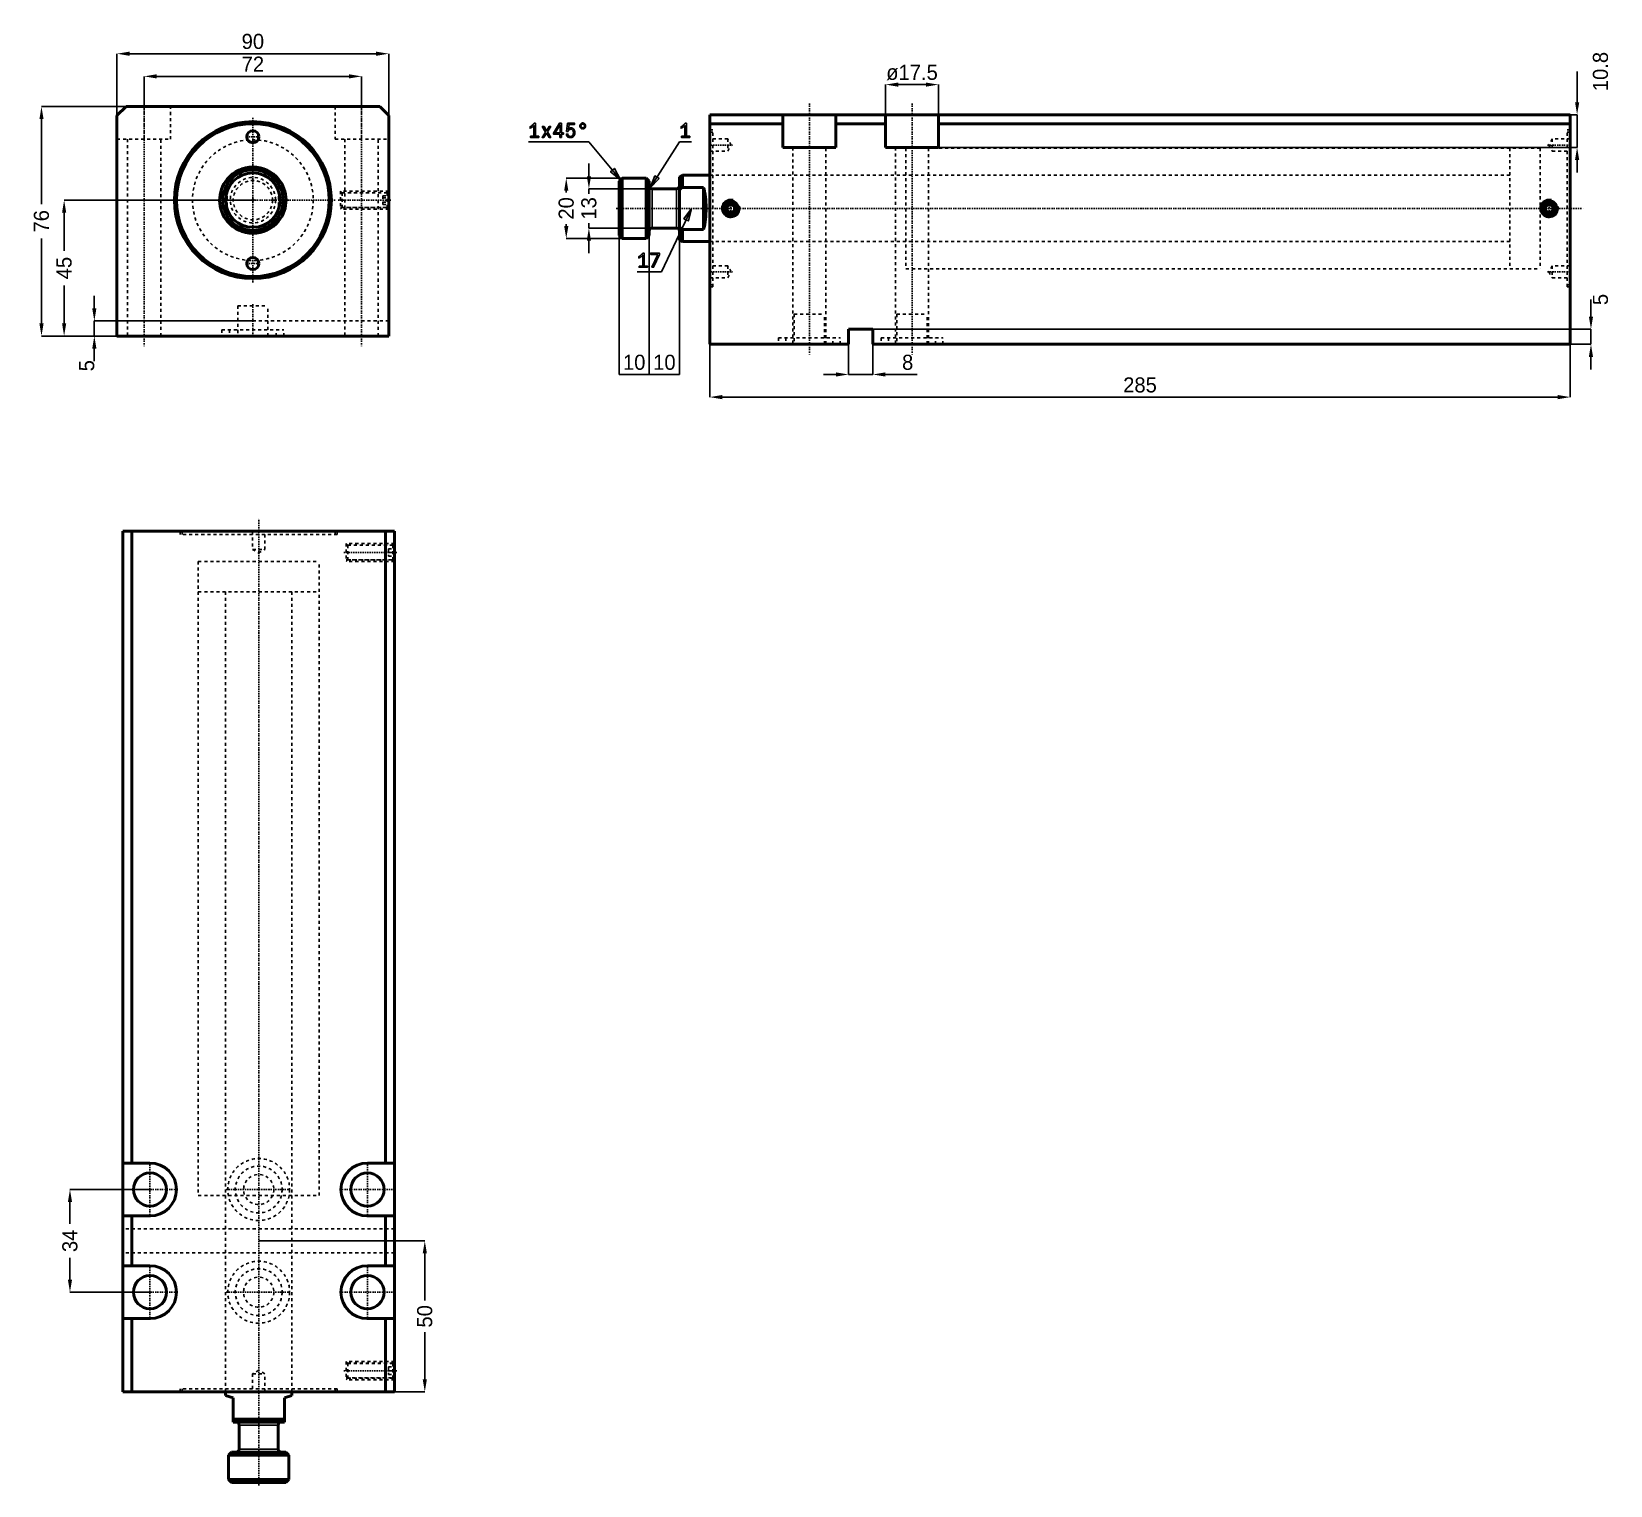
# Model space of a CAD drawing. Header units: millimetres. Extents: x -73 to 450, y -426 to 56.
import ezdxf

# ---------------------------------------------------------------- set-up
doc = ezdxf.new("R2010")
doc.units = ezdxf.units.MM
doc.linetypes.add('Center', pattern=[1.5, 0.45, -0.5, 0.05, -0.5])
doc.linetypes.add('Dashed', pattern=[2, 1, -1])
for name, color, linetype, lineweight in [('2d ConnectionPoints', 7, 'Continuous', 50), ('AM_0', 7, 'Continuous', 50), ('AM_4', 3, 'Continuous', 25), ('AM_5', 3, 'Continuous', 25), ('AM_7', 7, 'Center', 25), ('AM_9', 6, 'Dashed', 25)]:
    doc.layers.add(name, color=color, linetype=linetype, lineweight=lineweight)
doc.dimstyles.new('ISO-25', dxfattribs={"dimtxt": 2.5, "dimasz": 2.5, "dimexe": 1.25, "dimexo": 0.625, "dimtad": 1, "dimtxsty": 'Standard', "dimcen": 2.5, "dimadec": 0, "dimazin": 0, "dimtfac": 1, "dimtmove": 0, "dimatfit": 3, "dimfxl": 0, "dimarcsym": 0})

# ---------------------------------------------------------------- blocks, each defined once
blk = doc.blocks.new('1_JECX_MF_TLA_40_200_0_rod__0_in_JECX_MF_160_TLA_40_200_0__0')
at = {"layer": 'AM_0'}
for p, q in [((-8.5, 5.27), (-8.5, 6.98)), ((8.5, 6.98), (8.5, 5.27)), ((-8.5, -6.98), (-8.5, -5.27)), ((8.5, -5.27), (8.5, -6.98))]:
    blk.add_line(p, q, dxfattribs=at)
for points in [[(-8.5, 6.98), (-9.08, 6.21), (-9.58, 5.4), (-10.02, 4.54), (-10.38, 3.65), (-10.65, 2.74), (-10.85, 1.8), (-10.97, 0.84), (-11, -0.12), (-10.95, -1.07), (-10.81, -2.02), (-10.59, -2.96), (-10.3, -3.87), (-9.92, -4.75), (-9.47, -5.6), (-8.94, -6.4), (-8.5, -6.98)], [(8.5, -6.98), (9.08, -6.21), (9.58, -5.4), (10.02, -4.54), (10.38, -3.65), (10.65, -2.74), (10.85, -1.8), (10.97, -0.84), (11, 0.12), (10.95, 1.07), (10.81, 2.02), (10.59, 2.96), (10.3, 3.87), (9.92, 4.75), (9.47, 5.6), (8.94, 6.4), (8.5, 6.98)]]:
    blk.add_lwpolyline(points, dxfattribs=at)
for radius in [10, 9]:
    blk.add_circle((0, 0), radius, dxfattribs=at)
for radius, start, end in [(11, 39.4006, 140.5994), (10.5, 35.9506, 144.0494), (10.5, 215.9506, 324.0494), (11, 219.4006, 320.5994)]:
    blk.add_arc((0, 0), radius, start, end, dxfattribs=at)
at = {"layer": 'AM_9'}
for p, q in [((-8.5, 5.27), (-8.5, -5.27)), ((8.5, 5.27), (8.5, -5.27))]:
    blk.add_line(p, q, dxfattribs=at)
for radius in [7.5, 6.5]:
    blk.add_circle((0, 0), radius, dxfattribs=at)
blk = doc.blocks.new('2_JECX_MF_EXLA_40_200_0_body__0_in_JECX_MF_160_TLA_40_200_0__0')
at = {"layer": 'AM_0'}
for p, q in [((-42, 31), (-45, 28)), ((-45, 28), (-45, -45)), ((42, 31), (-42, 31)), ((45, 28), (42, 31)), ((45, -45), (45, 28)), ((-45, -45), (45, -45))]:
    blk.add_line(p, q, dxfattribs=at)
for centre, radius in [((0, 0), 26), ((0, 0), 25.3), ((0, 21), 2), ((0, -21), 2)]:
    blk.add_circle(centre, radius, dxfattribs=at)
at = {"layer": 'AM_5', "linetype": 'Dashed'}
for p, q in [((45, 3), (29, 3)), ((45, -3), (29, -3))]:
    blk.add_line(p, q, dxfattribs=at)
at = {"layer": 'AM_7'}
for p, q in [((-36, 34.8), (-36, -48.8)), ((36, 34.8), (36, -48.8)), ((0, -27.3), (0, 27.3)), ((-2.1, 21), (2.1, 21)), ((-27.3, 0), (27.3, 0)), ((28.2, 0), (45.8, 0)), ((-2.1, -21), (2.1, -21)), ((0, -34.5), (0, -45.5))]:
    blk.add_line(p, q, dxfattribs=at)
at = {"layer": 'AM_9'}
for p, q in [((-36, 20.2), (-36, 31)), ((-27.25, 20.2), (-27.25, 31)), ((27.25, 31), (27.25, 20.2)), ((36, 20.2), (36, 31)), ((-45, 20.2), (-27.25, 20.2)), ((-41.5, 20.2), (-41.5, -45)), ((-30.5, -45), (-30.5, 20.2)), ((27.25, 20.2), (45, 20.2)), ((30.5, 20.2), (30.5, -45)), ((41.5, -45), (41.5, 20.2)), ((29.54, 2.46), (29, 3)), ((29, 3), (29, -3)), ((44.5, 2.4), (29, 2.4)), ((44.46, 2.46), (29.54, 2.46)), ((29.54, 2.46), (29.54, -2.46)), ((43, 1.44), (45, 1.44)), ((43, 1.44), (43, -1.44)), ((43, 0.72), (45, 0.72)), ((45, 3), (44.46, 2.46)), ((44.46, 2.46), (44.46, -2.46)), ((45, 1.9), (44.5, 2.4)), ((44.5, 2.4), (44.5, -2.4)), ((29, -2.4), (44.5, -2.4)), ((29, -3), (29.54, -2.46)), ((29.54, -2.46), (44.46, -2.46)), ((43, -0.72), (45, -0.72)), ((43, -1.44), (45, -1.44)), ((44.46, -2.46), (45, -3)), ((44.5, -2.4), (45, -1.9)), ((-5, -35), (5, -35)), ((-5, -35), (-5, -45)), ((5, -45), (5, -35)), ((45, -40), (-45, -40)), ((-10.25, -42.9), (10.25, -42.9)), ((-10.25, -42.9), (-10.25, -45)), ((-7.75, -42.9), (-7.75, -45)), ((7.75, -45), (7.75, -42.9)), ((10.25, -45), (10.25, -42.9))]:
    blk.add_line(p, q, dxfattribs=at)
blk.add_circle((0, 0), 20, dxfattribs=at)
blk = doc.blocks.new('*D3')
at = {"layer": 'AM_5', "color": 0, "lineweight": -2}
for p, q in [((-45, 28), (-45, 48.5)), ((-40.83, 48.5), (40.83, 48.5)), ((45, 28), (45, 48.5))]:
    blk.add_line(p, q, dxfattribs=at)
at = {"layer": 'AM_5', "color": 0}
for points in [[(-40.83, 49.19), (-40.83, 47.81), (-45, 48.5)], [(40.83, 47.81), (40.83, 49.19), (45, 48.5)]]:
    blk.add_solid(points, dxfattribs=at)
at = {"layer": 'Defpoints', "color": 0}
for p in [(45, 48.5), (-45, 28), (45, 28)]:
    blk.add_point(p, dxfattribs=at)
at = {"layer": 'AM_5', "color": 0, "insert": (0, 52.55), "char_height": 5, "attachment_point": 5}
blk.add_mtext('90', dxfattribs=at)
blk = doc.blocks.new('*D4')
at = {"layer": 'AM_5', "color": 0, "lineweight": -2}
for p, q in [((-36, 31), (-36, 41)), ((-31.83, 41), (31.83, 41)), ((36, 31), (36, 41))]:
    blk.add_line(p, q, dxfattribs=at)
at = {"layer": 'AM_5', "color": 0}
for points in [[(-31.83, 41.69), (-31.83, 40.31), (-36, 41)], [(31.83, 40.31), (31.83, 41.69), (36, 41)]]:
    blk.add_solid(points, dxfattribs=at)
at = {"layer": 'Defpoints', "color": 0}
for p in [(36, 41), (-36, 31), (36, 31)]:
    blk.add_point(p, dxfattribs=at)
at = {"layer": 'AM_5', "color": 0, "insert": (0, 45.05), "char_height": 5, "attachment_point": 5}
blk.add_mtext('72', dxfattribs=at)
blk = doc.blocks.new('*D5')
at = {"layer": 'AM_5', "color": 0, "lineweight": -2}
for p, q in [((-42, 31), (-70, 31)), ((-70, 26.83), (-70, -1.31)), ((-70, -40.83), (-70, -12.69)), ((-45, -45), (-70, -45))]:
    blk.add_line(p, q, dxfattribs=at)
at = {"layer": 'AM_5', "color": 0}
for points in [[(-69.31, 26.83), (-70.69, 26.83), (-70, 31)], [(-70.69, -40.83), (-69.31, -40.83), (-70, -45)]]:
    blk.add_solid(points, dxfattribs=at)
at = {"layer": 'Defpoints', "color": 0}
for p in [(-42, 31), (-70, -45), (-45, -45)]:
    blk.add_point(p, dxfattribs=at)
at = {"layer": 'AM_5', "color": 0, "insert": (-70, -7), "char_height": 5, "attachment_point": 5, "rotation": 90}
blk.add_mtext('76', dxfattribs=at)
blk = doc.blocks.new('*D6')
at = {"layer": 'AM_5', "color": 0, "lineweight": -2}
for p, q in [((0, 0), (-62.5, 0)), ((-62.5, -4.17), (-62.5, -16.75)), ((-62.5, -40.83), (-62.5, -28.25)), ((-45, -45), (-62.5, -45))]:
    blk.add_line(p, q, dxfattribs=at)
at = {"layer": 'AM_5', "color": 0}
for points in [[(-61.81, -4.17), (-63.19, -4.17), (-62.5, 0)], [(-63.19, -40.83), (-61.81, -40.83), (-62.5, -45)]]:
    blk.add_solid(points, dxfattribs=at)
at = {"layer": 'Defpoints', "color": 0}
for p in [(0, 0), (-62.5, -45), (-45, -45)]:
    blk.add_point(p, dxfattribs=at)
at = {"layer": 'AM_5', "color": 0, "insert": (-62.5, -22.5), "char_height": 5, "attachment_point": 5, "rotation": 90}
blk.add_mtext('45', dxfattribs=at)
blk = doc.blocks.new('*D7')
at = {"layer": 'AM_5', "color": 0, "lineweight": -2}
for p, q in [((-52.5, -35.83), (-52.5, -31.67)), ((0, -40), (-52.5, -40)), ((-52.5, -40), (-52.5, -45)), ((-45, -45), (-52.5, -45)), ((-52.5, -49.17), (-52.5, -53.33))]:
    blk.add_line(p, q, dxfattribs=at)
at = {"layer": 'AM_5', "color": 0}
for points in [[(-53.19, -35.83), (-51.81, -35.83), (-52.5, -40)], [(-51.81, -49.17), (-53.19, -49.17), (-52.5, -45)]]:
    blk.add_solid(points, dxfattribs=at)
at = {"layer": 'Defpoints', "color": 0}
for p in [(0, -40), (-52.5, -45), (-45, -45)]:
    blk.add_point(p, dxfattribs=at)
at = {"layer": 'AM_5', "color": 0, "insert": (-55, -54.83), "char_height": 5, "attachment_point": 5, "rotation": 90}
blk.add_mtext('5', dxfattribs=at)
blk = doc.blocks.new('1_JECX_MF_TLA_40_200_0_rod__0_in_JECX_MF_160_TLA_40_200_0__4')
at = {"layer": 'AM_0'}
for p, q in [((-11, 0), (-11, -1.19)), ((11, -1.19), (11, 0)), ((-8.5, -2), (-11, -1.19)), ((-8.5, -10), (-8.5, -2)), ((11, -1.19), (8.5, -2)), ((8.5, -2), (8.5, -10)), ((-8.5, -9), (8.5, -9)), ((-8.5, -10), (8.5, -10)), ((-6.5, -11), (-6.5, -19)), ((6.5, -19), (6.5, -11)), ((-9, -20), (-10, -21)), ((-9, -20), (9, -20)), ((10, -21), (9, -20)), ((-10, -21), (-10, -29)), ((-10, -21), (10, -21)), ((10, -29), (10, -21)), ((-10, -29), (10, -29)), ((-10, -29), (-9, -30)), ((-9, -30), (9, -30)), ((9, -30), (10, -29))]:
    blk.add_line(p, q, dxfattribs=at)
for centre, start, end in [((-7.5, -11), 360, 90), ((7.5, -11), 90, 180), ((-7.5, -19), 270, 0), ((7.5, -19), 180, 270)]:
    blk.add_arc(centre, 1, start, end, dxfattribs=at)
at = {"layer": 'AM_4'}
for p, q in [((-6.5, -11), (6.5, -11)), ((-6.5, -19), (6.5, -19))]:
    blk.add_line(p, q, dxfattribs=at)
at = {"layer": 'AM_7'}
blk.add_line((0, -31), (0, 289.25), dxfattribs=at)
at = {"layer": 'AM_9'}
for p, q in [((-20, 275), (20, 275)), ((-20, 275), (-20, 265)), ((20, 265), (20, 275)), ((-20, 265), (20, 265)), ((-11, 265), (-11, 0)), ((11, 0), (11, 265))]:
    blk.add_line(p, q, dxfattribs=at)
blk = doc.blocks.new('2_JECX_MF_EXLA_40_200_0_body__0_in_JECX_MF_160_TLA_40_200_0__4')
at = {"layer": 'AM_0'}
for p, q in [((45, 285), (-45, 285)), ((-45, 285), (-45, 0)), ((-42, 285), (-42, 75.75)), ((42, 285), (42, 75.75)), ((45, 285), (45, 0)), ((-36, 75.75), (-45, 75.75)), ((45, 75.75), (36, 75.75)), ((-45, 58.25), (-36, 58.25)), ((-42, 58.25), (-42, 41.75)), ((36, 58.25), (45, 58.25)), ((42, 58.25), (42, 41.75)), ((-36, 41.75), (-45, 41.75)), ((45, 41.75), (36, 41.75)), ((-45, 24.25), (-36, 24.25)), ((-42, 24.25), (-42, 0)), ((36, 24.25), (45, 24.25)), ((42, 24.25), (42, 0)), ((45, 0), (-45, 0))]:
    blk.add_line(p, q, dxfattribs=at)
for centre in [(-36, 67), (36, 67), (-36, 33), (36, 33)]:
    blk.add_circle(centre, 5.5, dxfattribs=at)
for centre, start, end in [((-36, 67), 270, 90), ((36, 67), 90, 270), ((-36, 33), 270, 90), ((36, 33), 90, 270)]:
    blk.add_arc(centre, 8.75, start, end, dxfattribs=at)
at = {"layer": 'AM_5', "linetype": 'Dashed'}
for p, q in [((45, 281), (29, 281)), ((45, 275), (29, 275)), ((45, 10), (29, 10)), ((45, 4), (29, 4))]:
    blk.add_line(p, q, dxfattribs=at)
at = {"layer": 'AM_7'}
for p, q in [((28.2, 278), (45.8, 278)), ((-36, 57.8125), (-36, 76.1875)), ((36, 57.8125), (36, 76.1875)), ((-45.1875, 67), (-26.8125, 67)), ((-10.7625, 67), (10.7625, 67)), ((26.8125, 67), (45.1875, 67)), ((-36, 23.8125), (-36, 42.1875)), ((36, 23.8125), (36, 42.1875)), ((-45.1875, 33), (-26.8125, 33)), ((-10.7625, 33), (10.7625, 33)), ((26.8125, 33), (45.1875, 33)), ((28.2, 7), (45.8, 7))]:
    blk.add_line(p, q, dxfattribs=at)
at = {"layer": 'AM_9'}
for p, q in [((-26, 285), (-26, 284)), ((26, 284), (-26, 284)), ((-25.3, 285), (-25.3, 284)), ((-2, 285), (-2, 279)), ((2, 279), (2, 285)), ((25.3, 284), (25.3, 285)), ((26, 284), (26, 285)), ((-2, 279), (0, 277.8453)), ((-2, 279), (2, 279)), ((0, 277.8453), (2, 279)), ((29, 281), (29, 275)), ((29.5415, 280.4585), (29, 281)), ((44.5, 280.4), (29, 280.4)), ((44.4585, 280.4585), (29.5415, 280.4585)), ((29.5415, 280.4585), (29.5415, 275.5415)), ((43, 279.25), (45, 279.25)), ((43, 279.25), (43, 276.75)), ((43, 278), (45, 278)), ((45, 281), (44.4585, 280.4585)), ((44.4585, 280.4585), (44.4585, 275.5415)), ((44.5, 280.4), (44.5, 275.6)), ((45, 279.9), (44.5, 280.4)), ((-20, 275), (20, 275)), ((-20, 275), (-20, 65)), ((20, 65), (20, 275)), ((29, 275.6), (44.5, 275.6)), ((29, 275), (29.5415, 275.5415)), ((29.5415, 275.5415), (44.4585, 275.5415)), ((43, 276.75), (45, 276.75)), ((44.4585, 275.5415), (45, 275)), ((44.5, 275.6), (45, 276.1)), ((-20, 65), (20, 65)), ((-11, 65), (-11, 0)), ((11, 0), (11, 65)), ((45, 54), (-45, 54)), ((45, 46), (-45, 46)), ((0, 7.1547), (-2, 6)), ((-2, 6), (-2, 0)), ((-2, 6), (2, 6)), ((2, 6), (0, 7.1547)), ((2, 0), (2, 6)), ((29, 10), (29, 4)), ((29.5415, 9.4585), (29, 10)), ((44.5, 9.4), (29, 9.4)), ((44.4585, 9.4585), (29.5415, 9.4585)), ((29.5415, 9.4585), (29.5415, 4.5415)), ((43, 8.25), (45, 8.25)), ((43, 8.25), (43, 5.75)), ((43, 7), (45, 7)), ((43, 5.75), (45, 5.75)), ((45, 10), (44.4585, 9.4585)), ((44.4585, 9.4585), (44.4585, 4.5415)), ((45, 8.9), (44.5, 9.4)), ((44.5, 9.4), (44.5, 4.6)), ((26, 1), (-26, 1)), ((-26, 1), (-26, 0)), ((-25.3, 1), (-25.3, 0)), ((25.3, 0), (25.3, 1)), ((26, 0), (26, 1)), ((29, 4.6), (44.5, 4.6)), ((29, 4), (29.5415, 4.5415)), ((29.5415, 4.5415), (44.4585, 4.5415)), ((44.4585, 4.5415), (45, 4)), ((44.5, 4.6), (45, 5.1))]:
    blk.add_line(p, q, dxfattribs=at)
for centre, radius in [((0, 67), 10.25), ((0, 67), 7.75), ((0, 67), 5), ((0, 33), 10.25), ((0, 33), 7.75), ((0, 33), 5)]:
    blk.add_circle(centre, radius, dxfattribs=at)
blk = doc.blocks.new('*D13')
at = {"layer": 'AM_5', "color": 0, "lineweight": -2}
for p, q in [((1.93, -344.68), (56.93, -344.68)), ((56.93, -348.85), (56.93, -364.43)), ((56.93, -390.51), (56.93, -374.93)), ((46.93, -394.68), (56.93, -394.68))]:
    blk.add_line(p, q, dxfattribs=at)
at = {"layer": 'AM_5', "color": 0}
for points in [[(56.24, -348.85), (57.63, -348.85), (56.93, -344.68)], [(56.24, -390.51), (57.63, -390.51), (56.93, -394.68)]]:
    blk.add_solid(points, dxfattribs=at)
at = {"layer": 'Defpoints', "color": 0}
for p in [(1.93, -344.68), (56.93, -344.68), (46.93, -394.68)]:
    blk.add_point(p, dxfattribs=at)
at = {"layer": 'AM_5', "color": 0, "insert": (56.93, -369.68), "char_height": 5, "attachment_point": 5, "rotation": 90}
blk.add_mtext('50', dxfattribs=at)
blk = doc.blocks.new('*D14')
at = {"layer": 'AM_5', "color": 0, "lineweight": -2}
for p, q in [((-34.07, -327.68), (-60.57, -327.68)), ((-60.57, -331.85), (-60.57, -339.01)), ((-60.57, -357.51), (-60.57, -350.35)), ((-34.07, -361.68), (-60.57, -361.68))]:
    blk.add_line(p, q, dxfattribs=at)
at = {"layer": 'AM_5', "color": 0}
for points in [[(-61.26, -331.85), (-59.87, -331.85), (-60.57, -327.68)], [(-61.26, -357.51), (-59.87, -357.51), (-60.57, -361.68)]]:
    blk.add_solid(points, dxfattribs=at)
at = {"layer": 'Defpoints', "color": 0}
for p in [(-60.57, -327.68), (-34.07, -327.68), (-34.07, -361.68)]:
    blk.add_point(p, dxfattribs=at)
at = {"layer": 'AM_5', "color": 0, "insert": (-60.57, -344.68), "char_height": 5, "attachment_point": 5, "rotation": 90}
blk.add_mtext('34', dxfattribs=at)
blk = doc.blocks.new('1_JECX_MF_TLA_40_200_0_rod__0_in_JECX_MF_160_TLA_40_200_0__2')
at = {"layer": 'AM_0'}
for p, q in [((-9, 11), (-10, 10.5)), ((-10, 10.5), (-10, -10.5)), ((0, 11), (-9, 11)), ((-9, 11), (-9, 6.98)), ((-29, 10), (-30, 9)), ((-30, 9), (-30, -9)), ((-29, 10), (-29, -10)), ((-21, 10), (-29, 10)), ((-21, 10), (-21, -10)), ((-20, 9), (-21, 10)), ((-20, 9), (-20, -9)), ((-11, 6.5), (-19, 6.5)), ((-9, 6.98), (-10, 6.16)), ((-2, 6.98), (-9, 6.98)), ((-2, 6.98), (-2, -6.98)), ((-30, -9), (-29, -10)), ((-29, -10), (-21, -10)), ((-21, -10), (-20, -9)), ((-19, -6.5), (-11, -6.5)), ((-10, -6.16), (-9, -6.98)), ((-9, -6.98), (-2, -6.98)), ((-9, -6.98), (-9, -11)), ((-10, -10.5), (-9, -11)), ((-9, -11), (0, -11))]:
    blk.add_line(p, q, dxfattribs=at)
blk.add_lwpolyline([(-2, -6.98), (-1.81, -6.21), (-1.65, -5.4), (-1.51, -4.54), (-1.39, -3.65), (-1.3, -2.74), (-1.24, -1.8), (-1.2, -0.84), (-1.19, 0.12), (-1.2, 1.07), (-1.25, 2.02), (-1.32, 2.96), (-1.42, 3.87), (-1.54, 4.75), (-1.69, 5.6), (-1.86, 6.4), (-2, 6.98)], dxfattribs=at)
for centre, start, end in [((-19, 7.5), 180, 270), ((-11, 7.5), 270, 0), ((-19, -7.5), 90, 180), ((-11, -7.5), 360, 90)]:
    blk.add_arc(centre, 1, start, end, dxfattribs=at)
at = {"layer": 'AM_4'}
for p, q in [((-19, 6.5), (-19, -6.5)), ((-11, 6.5), (-11, -6.5))]:
    blk.add_line(p, q, dxfattribs=at)
at = {"layer": 'AM_7'}
blk.add_line((-31, 0), (289.25, 0), dxfattribs=at)
at = {"layer": 'AM_9'}
for p, q in [((275, 20), (265, 20)), ((265, 20), (265, -20)), ((275, 20), (275, -20)), ((265, 11), (0, 11)), ((0, -11), (265, -11)), ((265, -20), (275, -20))]:
    blk.add_line(p, q, dxfattribs=at)
blk = doc.blocks.new('2_JECX_MF_EXLA_40_200_0_body__0_in_JECX_MF_160_TLA_40_200_0__2')
at = {"layer": 'AM_0'}
for p, q in [((0, -45), (0, 31)), ((285, 31), (0, 31)), ((24.25, 28), (0, 28)), ((24.25, 31), (24.25, 20.2)), ((41.75, 20.2), (41.75, 31)), ((58.25, 28), (41.75, 28)), ((58.25, 31), (58.25, 20.2)), ((75.75, 20.2), (75.75, 31)), ((285, 28), (75.75, 28)), ((285, -45), (285, 31)), ((24.25, 20.2), (41.75, 20.2)), ((58.25, 20.2), (75.75, 20.2)), ((7, 1.44), (5.75, 0.72)), ((5.75, 0.72), (5.75, -0.72)), ((8.25, 0.72), (7, 1.44)), ((8.25, -0.72), (8.25, 0.72)), ((278, 1.44), (276.75, 0.72)), ((276.75, 0.72), (276.75, -0.72)), ((279.25, 0.72), (278, 1.44)), ((279.25, -0.72), (279.25, 0.72)), ((5.75, -0.72), (7, -1.44)), ((7, -1.44), (8.25, -0.72)), ((276.75, -0.72), (278, -1.44)), ((278, -1.44), (279.25, -0.72)), ((46, -40), (46, -45)), ((54, -40), (46, -40)), ((54, -45), (54, -40)), ((46, -45), (0, -45)), ((285, -45), (54, -45))]:
    blk.add_line(p, q, dxfattribs=at)
for centre, radius in [((7, 0), 2.46), ((7, 0), 2.4), ((7, 0), 1.9), ((278, 0), 2.46), ((278, 0), 2.4), ((278, 0), 1.9)]:
    blk.add_circle(centre, radius, dxfattribs=at)
at = {"layer": 'AM_5'}
for centre in [(7, 0), (278, 0)]:
    blk.add_arc(centre, 3, 75, 15, dxfattribs=at)
at = {"layer": 'AM_7'}
for p, q in [((33, 34.8), (33, -48.8)), ((67, 34.8), (67, -48.8)), ((-0.36, 21), (7.51, 21)), ((277.49, 21), (285.36, 21)), ((7, -3.15), (7, 3.15)), ((278, -3.15), (278, 3.15)), ((-0.36, -21), (7.51, -21)), ((277.49, -21), (285.36, -21))]:
    blk.add_line(p, q, dxfattribs=at)
at = {"layer": 'AM_9'}
for p, q in [((1, 26), (0, 26)), ((1, 25.3), (0, 25.3)), ((6, 23), (0, 23)), ((1, -26), (1, 26)), ((7.15, 21), (6, 23)), ((6, 23), (6, 19)), ((6, 19), (7.15, 21)), ((279, 23), (277.85, 21)), ((277.85, 21), (279, 19)), ((285, 23), (279, 23)), ((279, 23), (279, 19)), ((284, -26), (284, 26)), ((285, 26), (284, 26)), ((285, 25.3), (284, 25.3)), ((0, 19), (6, 19)), ((27.5, 20.2), (27.5, -45)), ((38.5, -45), (38.5, 20.2)), ((61.5, 20.2), (61.5, -45)), ((275, 20), (65, 20)), ((65, 20), (65, -20)), ((72.5, -45), (72.5, 20.2)), ((275, 20), (275, -20)), ((279, 19), (285, 19)), ((65, 11), (0, 11)), ((0, -11), (65, -11)), ((6, -19), (0, -19)), ((7.15, -21), (6, -19)), ((6, -19), (6, -23)), ((65, -20), (275, -20)), ((279, -19), (277.85, -21)), ((285, -19), (279, -19)), ((279, -19), (279, -23)), ((0, -23), (6, -23)), ((0, -25.3), (1, -25.3)), ((0, -26), (1, -26)), ((6, -23), (7.15, -21)), ((277.85, -21), (279, -23)), ((279, -23), (285, -23)), ((284, -25.3), (285, -25.3)), ((284, -26), (285, -26)), ((28, -35), (38, -35)), ((28, -35), (28, -45)), ((38, -45), (38, -35)), ((62, -35), (72, -35)), ((62, -35), (62, -45)), ((72, -45), (72, -35)), ((22.75, -42.9), (43.25, -42.9)), ((22.75, -42.9), (22.75, -45)), ((25.25, -42.9), (25.25, -45)), ((40.75, -45), (40.75, -42.9)), ((43.25, -45), (43.25, -42.9)), ((56.75, -42.9), (77.25, -42.9)), ((56.75, -42.9), (56.75, -45)), ((59.25, -42.9), (59.25, -45)), ((74.75, -45), (74.75, -42.9)), ((77.25, -45), (77.25, -42.9))]:
    blk.add_line(p, q, dxfattribs=at)
blk = doc.blocks.new('*D27')
at = {"layer": 'AM_5', "color": 0, "lineweight": -2}
for p, q in [((209.53, 28.27), (209.53, 38.27)), ((213.7, 38.27), (222.87, 38.27)), ((227.03, 28.27), (227.03, 38.27))]:
    blk.add_line(p, q, dxfattribs=at)
at = {"layer": 'AM_5', "color": 0}
for points in [[(213.7, 38.96), (213.7, 37.57), (209.53, 38.27)], [(222.87, 38.96), (222.87, 37.57), (227.03, 38.27)]]:
    blk.add_solid(points, dxfattribs=at)
at = {"layer": 'Defpoints', "color": 0}
for p in [(227.03, 38.27), (209.53, 28.27), (227.03, 28.27)]:
    blk.add_point(p, dxfattribs=at)
at = {"layer": 'AM_5', "color": 0, "insert": (218.28, 42.27), "char_height": 5, "attachment_point": 5}
blk.add_mtext('ø17.5', dxfattribs=at)
blk = doc.blocks.new('*D28')
at = {"layer": 'AM_5', "color": 0, "lineweight": -2}
for p, q in [((438.53, 32.43), (438.53, 42.6)), ((227.03, 28.27), (438.53, 28.27)), ((438.53, 17.47), (438.53, 28.27)), ((227.03, 17.47), (438.53, 17.47)), ((438.53, 13.3), (438.53, 9.13))]:
    blk.add_line(p, q, dxfattribs=at)
at = {"layer": 'AM_5', "color": 0}
for points in [[(437.84, 32.43), (439.23, 32.43), (438.53, 28.27)], [(437.84, 13.3), (439.23, 13.3), (438.53, 17.47)]]:
    blk.add_solid(points, dxfattribs=at)
at = {"layer": 'Defpoints', "color": 0}
for p in [(227.03, 28.27), (438.53, 28.27), (227.03, 17.47)]:
    blk.add_point(p, dxfattribs=at)
at = {"layer": 'AM_5', "color": 0, "insert": (446.28, 42.6), "char_height": 5, "attachment_point": 5, "rotation": 90}
blk.add_mtext('10.8', dxfattribs=at)
blk = doc.blocks.new('*D29')
at = {"layer": 'AM_5', "color": 0, "lineweight": -2}
for p, q in [((151.28, -47.73), (151.28, -65.23)), ((436.28, -47.73), (436.28, -65.23)), ((155.45, -65.23), (432.12, -65.23))]:
    blk.add_line(p, q, dxfattribs=at)
at = {"layer": 'AM_5', "color": 0}
for points in [[(155.45, -64.54), (155.45, -65.93), (151.28, -65.23)], [(432.12, -64.54), (432.12, -65.93), (436.28, -65.23)]]:
    blk.add_solid(points, dxfattribs=at)
at = {"layer": 'Defpoints', "color": 0}
for p in [(151.28, -47.73), (436.28, -47.73), (436.28, -65.23)]:
    blk.add_point(p, dxfattribs=at)
at = {"layer": 'AM_5', "color": 0, "insert": (293.78, -61.23), "char_height": 5, "attachment_point": 5}
blk.add_mtext('285', dxfattribs=at)
blk = doc.blocks.new('*D30')
at = {"layer": 'AM_5', "color": 0, "lineweight": -2}
for p, q in [((141.28, -10.23), (141.28, -57.73)), ((131.28, -11.73), (131.28, -57.73)), ((131.28, -57.73), (141.28, -57.73))]:
    blk.add_line(p, q, dxfattribs=at)
at = {"layer": 'Defpoints', "color": 0}
for p in [(141.28, -10.23), (131.28, -11.73), (141.28, -57.73)]:
    blk.add_point(p, dxfattribs=at)
at = {"layer": 'AM_5', "color": 0, "insert": (136.28, -53.73), "char_height": 5, "attachment_point": 5}
blk.add_mtext('10', dxfattribs=at)
blk = doc.blocks.new('*D31')
at = {"layer": 'AM_5', "color": 0, "lineweight": -2}
for p, q in [((121.28, -11.73), (121.28, -57.73)), ((131.28, -11.73), (131.28, -57.73)), ((121.28, -57.73), (131.28, -57.73))]:
    blk.add_line(p, q, dxfattribs=at)
at = {"layer": 'Defpoints', "color": 0}
for p in [(121.28, -11.73), (131.28, -11.73), (131.28, -57.73)]:
    blk.add_point(p, dxfattribs=at)
at = {"layer": 'AM_5', "color": 0, "insert": (126.28, -53.73), "char_height": 5, "attachment_point": 5}
blk.add_mtext('10', dxfattribs=at)
blk = doc.blocks.new('*D32')
at = {"layer": 'AM_5', "color": 0, "lineweight": -2}
for p, q in [((122.28, 7.27), (103.78, 7.27)), ((103.78, 3.1), (103.78, 2.52)), ((103.78, -8.57), (103.78, -7.98)), ((122.28, -12.73), (103.78, -12.73))]:
    blk.add_line(p, q, dxfattribs=at)
at = {"layer": 'AM_5', "color": 0}
for points in [[(103.09, 3.1), (104.48, 3.1), (103.78, 7.27)], [(103.09, -8.57), (104.48, -8.57), (103.78, -12.73)]]:
    blk.add_solid(points, dxfattribs=at)
at = {"layer": 'Defpoints', "color": 0}
for p in [(103.78, 7.27), (122.28, 7.27), (122.28, -12.73)]:
    blk.add_point(p, dxfattribs=at)
at = {"layer": 'AM_5', "color": 0, "insert": (103.78, -2.73), "char_height": 5, "attachment_point": 5, "rotation": 90}
blk.add_mtext('20', dxfattribs=at)
blk = doc.blocks.new('*D33')
at = {"layer": 'AM_5', "color": 0, "lineweight": -2}
for p, q in [((111.28, 7.93), (111.28, 12.1)), ((132.28, 3.77), (111.28, 3.77)), ((111.28, 3.77), (111.28, 2.1)), ((111.28, -9.23), (111.28, -7.57)), ((132.28, -9.23), (111.28, -9.23)), ((111.28, -13.4), (111.28, -17.57))]:
    blk.add_line(p, q, dxfattribs=at)
at = {"layer": 'AM_5', "color": 0}
for points in [[(110.59, 7.93), (111.98, 7.93), (111.28, 3.77)], [(110.59, -13.4), (111.98, -13.4), (111.28, -9.23)]]:
    blk.add_solid(points, dxfattribs=at)
at = {"layer": 'Defpoints', "color": 0}
for p in [(111.28, 3.77), (132.28, 3.77), (132.28, -9.23)]:
    blk.add_point(p, dxfattribs=at)
at = {"layer": 'AM_5', "color": 0, "insert": (111.28, -2.73), "char_height": 5, "attachment_point": 5, "rotation": 90}
blk.add_mtext('13', dxfattribs=at)
blk = doc.blocks.new('*D34')
at = {"layer": 'AM_5', "color": 0, "lineweight": -2}
for p, q in [((197.28, -42.73), (197.28, -57.73)), ((205.28, -47.73), (205.28, -57.73)), ((193.12, -57.73), (188.95, -57.73)), ((197.28, -57.73), (205.28, -57.73)), ((209.45, -57.73), (220, -57.73))]:
    blk.add_line(p, q, dxfattribs=at)
at = {"layer": 'AM_5', "color": 0}
for points in [[(193.12, -57.04), (193.12, -58.43), (197.28, -57.73)], [(209.45, -57.04), (209.45, -58.43), (205.28, -57.73)]]:
    blk.add_solid(points, dxfattribs=at)
at = {"layer": 'Defpoints', "color": 0}
for p in [(197.28, -42.73), (205.28, -47.73), (205.28, -57.73)]:
    blk.add_point(p, dxfattribs=at)
at = {"layer": 'AM_5', "color": 0, "insert": (216.84, -53.73), "char_height": 5, "attachment_point": 5}
blk.add_mtext('8', dxfattribs=at)
blk = doc.blocks.new('*D35')
at = {"layer": 'AM_5', "color": 0, "lineweight": -2}
for p, q in [((443.12, -38.57), (443.12, -32.9)), ((197.28, -42.73), (443.12, -42.73)), ((443.12, -47.73), (443.12, -42.73)), ((205.28, -47.73), (443.12, -47.73)), ((443.12, -51.9), (443.12, -56.07))]:
    blk.add_line(p, q, dxfattribs=at)
at = {"layer": 'AM_5', "color": 0}
for points in [[(442.42, -38.57), (443.81, -38.57), (443.12, -42.73)], [(442.42, -51.9), (443.81, -51.9), (443.12, -47.73)]]:
    blk.add_solid(points, dxfattribs=at)
at = {"layer": 'Defpoints', "color": 0}
for p in [(197.28, -42.73), (205.28, -47.73), (443.12, -47.73)]:
    blk.add_point(p, dxfattribs=at)
at = {"layer": 'AM_5', "color": 0, "insert": (446.28, -32.9), "char_height": 5, "attachment_point": 5, "rotation": 90}
blk.add_mtext('5', dxfattribs=at)

msp = doc.modelspace()

# ---------------------------------------------------------------- linework, layer by layer
at = {"layer": '2d ConnectionPoints'}
for p in [(0, 0), (151.282, -2.734), (1.932, -394.68)]:
    msp.add_point(p, dxfattribs=at)
at = {"layer": 'AM_5'}
for p, q in [((91.282, 19.266), (111.282, 19.266)), ((111.282, 19.266), (121.782, 6.766)), ((141.282, 19.266), (131.575, 4.059)), ((145.282, 19.266), (141.282, 19.266)), ((135.282, -23.734), (145.282, -2.734)), ((127.282, -23.734), (135.282, -23.734))]:
    msp.add_line(p, q, dxfattribs=at)
for points in [[(91.89, 21.182), (93.086, 21.182), (93.086, 24.698), (93.086, 24.698), (93.021, 24.633), (92.913, 24.532), (92.913, 24.532), (92.789, 24.427), (92.699, 24.354), (92.699, 24.354), (92.605, 24.281), (92.463, 24.178), (92.463, 24.178), (92.32, 24.082), (92.224, 24.022), (92.224, 24.022), (92.131, 23.968), (92.001, 23.902), (92.001, 23.902), (91.883, 23.855), (91.812, 23.834), (91.812, 24.328), (91.812, 24.328), (91.901, 24.37), (92.04, 24.45), (92.04, 24.45), (92.188, 24.55), (92.291, 24.628), (92.291, 24.628), (92.394, 24.712), (92.545, 24.842), (92.545, 24.842), (92.69, 24.976), (92.783, 25.069), (92.783, 25.069), (92.872, 25.16), (92.991, 25.288), (92.991, 25.288), (93.092, 25.406), (93.151, 25.478), (93.567, 25.478), (93.567, 21.182), (94.652, 21.182), (94.652, 20.766), (91.89, 20.766), (91.89, 21.182)], [(96.952, 22.55), (95.854, 24.341), (96.423, 24.341), (97.242, 22.985), (98.103, 24.341), (98.62, 24.341), (97.534, 22.592), (98.672, 20.766), (98.096, 20.766), (97.232, 22.17), (96.319, 20.766), (95.792, 20.766), (96.952, 22.55)], [(101.706, 21.806), (99.6, 21.806), (99.6, 22.228), (101.518, 25.478), (102.161, 25.478), (102.161, 22.244), (102.863, 22.244), (102.863, 21.806), (102.161, 21.806), (102.161, 20.766), (101.706, 20.766), (101.706, 21.806)], [(101.713, 22.244), (101.713, 24.932), (100.159, 22.244), (101.713, 22.244)], [(105.164, 20.707), (105.164, 20.707), (105.017, 20.712), (104.808, 20.739), (104.808, 20.739), (104.611, 20.787), (104.488, 20.832), (104.488, 20.832), (104.372, 20.888), (104.216, 20.992), (104.216, 20.992), (104.082, 21.121), (104.005, 21.221), (104.005, 21.221), (103.94, 21.331), (103.87, 21.518), (103.87, 21.518), (103.832, 21.729), (103.825, 21.884), (104.332, 21.884), (104.332, 21.884), (104.341, 21.738), (104.391, 21.547), (104.391, 21.547), (104.482, 21.391), (104.567, 21.305), (104.567, 21.305), (104.667, 21.235), (104.839, 21.159), (104.839, 21.159), (105.037, 21.118), (105.183, 21.11), (105.183, 21.11), (105.309, 21.117), (105.481, 21.153), (105.481, 21.153), (105.632, 21.22), (105.723, 21.282), (105.723, 21.282), (105.804, 21.356), (105.909, 21.482), (105.909, 21.482), (105.993, 21.627), (106.038, 21.734), (106.038, 21.734), (106.074, 21.848), (106.114, 22.027), (106.114, 22.027), (106.135, 22.215), (106.139, 22.345), (106.139, 22.345), (106.135, 22.465), (106.114, 22.638), (106.114, 22.638), (106.076, 22.805), (106.041, 22.912), (106.041, 22.912), (105.998, 23.014), (105.919, 23.152), (105.919, 23.152), (105.821, 23.271), (105.745, 23.34), (105.745, 23.34), (105.662, 23.398), (105.524, 23.462), (105.524, 23.462), (105.368, 23.496), (105.255, 23.502), (105.255, 23.502), (105.134, 23.494), (104.964, 23.453), (104.964, 23.453), (104.806, 23.375), (104.709, 23.304), (104.709, 23.304), (104.62, 23.219), (104.51, 23.069), (104.51, 23.069), (104.429, 22.893), (104.39, 22.761), (103.896, 22.761), (104.234, 25.491), (106.529, 25.491), (106.529, 25.069), (104.696, 25.069), (104.488, 23.505), (104.488, 23.505), (104.556, 23.59), (104.664, 23.699), (104.664, 23.699), (104.777, 23.789), (104.855, 23.839), (104.855, 23.839), (104.937, 23.879), (105.07, 23.923), (105.07, 23.923), (105.216, 23.946), (105.32, 23.951), (105.32, 23.951), (105.479, 23.942), (105.702, 23.897), (105.702, 23.897), (105.904, 23.813), (106.028, 23.736), (106.028, 23.736), (106.142, 23.644), (106.291, 23.483), (106.291, 23.483), (106.415, 23.294), (106.483, 23.153), (106.483, 23.153), (106.539, 23.002), (106.6, 22.763), (106.6, 22.763), (106.633, 22.51), (106.639, 22.332), (106.639, 22.332), (106.632, 22.145), (106.593, 21.882), (106.593, 21.882), (106.521, 21.638), (106.454, 21.486), (106.454, 21.486), (106.374, 21.345), (106.231, 21.158), (106.231, 21.158), (106.062, 21), (105.934, 20.912), (105.934, 20.912), (105.796, 20.838), (105.574, 20.758), (105.574, 20.758), (105.334, 20.715), (105.164, 20.707)], [(109.238, 23.561), (109.238, 23.561), (109.136, 23.566), (108.988, 23.594), (108.988, 23.594), (108.847, 23.647), (108.757, 23.696), (108.757, 23.696), (108.673, 23.753), (108.559, 23.854), (108.559, 23.854), (108.462, 23.973), (108.406, 24.061), (108.406, 24.061), (108.36, 24.155), (108.309, 24.302), (108.309, 24.302), (108.282, 24.455), (108.276, 24.562), (108.276, 24.562), (108.282, 24.668), (108.309, 24.822), (108.309, 24.822), (108.36, 24.968), (108.406, 25.062), (108.406, 25.062), (108.462, 25.151), (108.559, 25.269), (108.559, 25.269), (108.673, 25.37), (108.757, 25.428), (108.757, 25.428), (108.847, 25.476), (108.988, 25.529), (108.988, 25.529), (109.136, 25.557), (109.238, 25.563), (109.238, 25.563), (109.341, 25.557), (109.488, 25.529), (109.488, 25.529), (109.628, 25.476), (109.718, 25.428), (109.718, 25.428), (109.802, 25.37), (109.914, 25.269), (109.914, 25.269), (110.011, 25.152), (110.066, 25.064), (110.066, 25.064), (110.112, 24.97), (110.162, 24.824), (110.162, 24.824), (110.189, 24.669), (110.194, 24.562), (110.194, 24.562), (110.189, 24.454), (110.162, 24.3), (110.162, 24.3), (110.112, 24.153), (110.066, 24.06), (110.066, 24.06), (110.011, 23.972), (109.914, 23.854), (109.914, 23.854), (109.802, 23.753), (109.718, 23.696), (109.718, 23.696), (109.628, 23.647), (109.488, 23.594), (109.488, 23.594), (109.341, 23.566), (109.238, 23.561)], [(109.238, 23.957), (109.238, 23.957), (109.3, 23.96), (109.389, 23.978), (109.389, 23.978), (109.473, 24.009), (109.528, 24.038), (109.528, 24.038), (109.579, 24.073), (109.647, 24.134), (109.647, 24.134), (109.706, 24.206), (109.739, 24.259), (109.739, 24.259), (109.767, 24.316), (109.797, 24.405), (109.797, 24.405), (109.814, 24.498), (109.817, 24.562), (109.817, 24.562), (109.814, 24.626), (109.797, 24.719), (109.797, 24.719), (109.767, 24.807), (109.739, 24.864), (109.739, 24.864), (109.706, 24.918), (109.647, 24.989), (109.647, 24.989), (109.579, 25.05), (109.528, 25.085), (109.528, 25.085), (109.473, 25.114), (109.389, 25.146), (109.389, 25.146), (109.3, 25.163), (109.238, 25.166), (109.238, 25.166), (109.177, 25.163), (109.088, 25.146), (109.088, 25.146), (109.002, 25.114), (108.948, 25.085), (108.948, 25.085), (108.896, 25.05), (108.827, 24.989), (108.827, 24.989), (108.767, 24.918), (108.733, 24.864), (108.733, 24.864), (108.704, 24.807), (108.673, 24.719), (108.673, 24.719), (108.657, 24.626), (108.653, 24.562), (108.653, 24.562), (108.657, 24.498), (108.673, 24.405), (108.673, 24.405), (108.704, 24.316), (108.733, 24.259), (108.733, 24.259), (108.767, 24.206), (108.827, 24.134), (108.827, 24.134), (108.896, 24.073), (108.948, 24.038), (108.948, 24.038), (109.002, 24.009), (109.088, 23.978), (109.088, 23.978), (109.177, 23.96), (109.238, 23.957)], [(141.89, 21.182), (143.086, 21.182), (143.086, 24.698), (143.086, 24.698), (143.021, 24.633), (142.913, 24.532), (142.913, 24.532), (142.789, 24.427), (142.699, 24.354), (142.699, 24.354), (142.605, 24.281), (142.463, 24.178), (142.463, 24.178), (142.32, 24.082), (142.224, 24.022), (142.224, 24.022), (142.131, 23.968), (142.001, 23.902), (142.001, 23.902), (141.883, 23.855), (141.812, 23.834), (141.812, 24.328), (141.812, 24.328), (141.901, 24.37), (142.04, 24.45), (142.04, 24.45), (142.188, 24.55), (142.291, 24.628), (142.291, 24.628), (142.394, 24.712), (142.545, 24.842), (142.545, 24.842), (142.69, 24.976), (142.783, 25.069), (142.783, 25.069), (142.872, 25.16), (142.991, 25.288), (142.991, 25.288), (143.092, 25.406), (143.151, 25.478), (143.567, 25.478), (143.567, 21.182), (144.652, 21.182), (144.652, 20.766), (141.89, 20.766), (141.89, 21.182)], [(121.782, 6.766), (118.464, 9.42), (119.74, 10.492), (121.782, 6.766)], [(131.575, 4.059), (133.114, 8.019), (134.519, 7.122), (131.575, 4.059)], [(145.282, -2.734), (144.243, -6.854), (142.738, -6.138), (145.282, -2.734)], [(127.89, -21.818), (129.086, -21.818), (129.086, -18.302), (129.086, -18.302), (129.021, -18.367), (128.913, -18.468), (128.913, -18.468), (128.789, -18.573), (128.699, -18.646), (128.699, -18.646), (128.605, -18.719), (128.463, -18.822), (128.463, -18.822), (128.32, -18.918), (128.224, -18.978), (128.224, -18.978), (128.131, -19.032), (128.001, -19.098), (128.001, -19.098), (127.883, -19.145), (127.812, -19.166), (127.812, -18.672), (127.812, -18.672), (127.901, -18.63), (128.04, -18.55), (128.04, -18.55), (128.188, -18.45), (128.291, -18.372), (128.291, -18.372), (128.394, -18.288), (128.545, -18.158), (128.545, -18.158), (128.69, -18.024), (128.783, -17.931), (128.783, -17.931), (128.872, -17.84), (128.991, -17.712), (128.991, -17.712), (129.092, -17.594), (129.151, -17.522), (129.567, -17.522), (129.567, -21.818), (130.652, -21.818), (130.652, -22.234), (127.89, -22.234), (127.89, -21.818)], [(134.083, -17.977), (131.776, -17.977), (131.776, -17.522), (134.623, -17.522), (134.623, -17.977), (132.686, -22.234), (132.153, -22.234), (134.083, -17.977)]]:
    msp.add_lwpolyline(points, dxfattribs=at)

# ---------------------------------------------------------------- block references
for name, p in [('2_JECX_MF_EXLA_40_200_0_body__0_in_JECX_MF_160_TLA_40_200_0__0', (0, 0)), ('2_JECX_MF_EXLA_40_200_0_body__0_in_JECX_MF_160_TLA_40_200_0__2', (151.282, -2.734)), ('1_JECX_MF_TLA_40_200_0_rod__0_in_JECX_MF_160_TLA_40_200_0__2', (151.282, -2.734)), ('1_JECX_MF_TLA_40_200_0_rod__0_in_JECX_MF_160_TLA_40_200_0__0', (0, 0)), ('2_JECX_MF_EXLA_40_200_0_body__0_in_JECX_MF_160_TLA_40_200_0__4', (1.932, -394.68)), ('1_JECX_MF_TLA_40_200_0_rod__0_in_JECX_MF_160_TLA_40_200_0__4', (1.932, -394.68))]:
    msp.add_blockref(name, p)

# ---------------------------------------------------------------- dimensions: what is measured, and where the dimension line sits
for base, p1, p2, text, override, picture, middle in [((45, 48.5), (-45, 28), (45, 28), '90', {"dimtxt": 5, "dimasz": 4.166667, "dimexe": 0, "dimexo": 0, "dimgap": 1.5}, '*D3', (0, 48.5)), ((36, 41), (-36, 31), (36, 31), '72', {"dimtxt": 5, "dimasz": 4.166667, "dimexe": 0, "dimexo": 0, "dimgap": 1.5}, '*D4', (0, 41)), ((227.032, 38.266), (209.532, 28.266), (227.032, 28.266), 'ø17.5', {"dimtxt": 5, "dimasz": 4.166667, "dimexe": 0, "dimexo": 0, "dimgap": 1.5}, '*D27', (218.282, 38.266)), ((141.282, -57.734), (131.282, -11.734), (141.282, -10.234), '10', {"dimtxt": 5, "dimasz": 0, "dimexe": 0, "dimexo": 0, "dimgap": 1.5}, '*D30', (136.282, -57.734)), ((131.282, -57.734), (121.282, -11.734), (131.282, -11.734), '10', {"dimtxt": 5, "dimasz": 0, "dimexe": 0, "dimexo": 0, "dimgap": 1.5}, '*D31', (126.282, -57.734)), ((205.282, -57.734), (197.282, -42.734), (205.282, -47.734), '8', {"dimtxt": 5, "dimasz": 4.166667, "dimexe": 0, "dimexo": 0, "dimgap": 1.5}, '*D34', (216.837, -57.734)), ((436.282, -65.234), (151.282, -47.734), (436.282, -47.734), '285', {"dimtxt": 5, "dimasz": 4.166667, "dimexe": 0, "dimexo": 0, "dimgap": 1.5}, '*D29', (293.782, -65.234))]:
    dim = msp.add_linear_dim(base=base, p1=p1, p2=p2, text=text, dimstyle='ISO-25', override=override, dxfattribs=at)
    dim.commit()
    dim.dimension.update_dxf_attribs({"geometry": picture, "text_midpoint": middle, "dimtype": 160})
for base, p1, p2, text, picture, middle in [((438.532, 28.266), (227.032, 17.466), (227.032, 28.266), '10.8', '*D28', (446.282, 42.599)), ((-70, -45), (-42, 31), (-45, -45), '76', '*D5', (-70, -7)), ((111.282, 3.766), (132.282, -9.234), (132.282, 3.766), '13', '*D33', (111.282, -2.734)), ((103.782, 7.266), (122.282, -12.734), (122.282, 7.266), '20', '*D32', (103.782, -2.734)), ((-62.5, -45), (0, 0), (-45, -45), '45', '*D6', (-62.5, -22.5)), ((443.115, -47.734), (197.282, -42.734), (205.282, -47.734), '5', '*D35', (446.282, -32.901)), ((-52.5, -45), (0, -40), (-45, -45), '5', '*D7', (-55, -54.833)), ((-60.568, -327.68), (-34.068, -361.68), (-34.068, -327.68), '34', '*D14', (-60.568, -344.68)), ((56.932, -344.68), (46.932, -394.68), (1.932, -344.68), '50', '*D13', (56.932, -369.68))]:
    dim = msp.add_linear_dim(base=base, p1=p1, p2=p2, angle=90, text=text, dimstyle='ISO-25', override={"dimtxt": 5, "dimasz": 4.166667, "dimexe": 0, "dimexo": 0, "dimgap": 1.5}, dxfattribs=at)
    dim.commit()
    dim.dimension.update_dxf_attribs({"geometry": picture, "text_midpoint": middle, "dimtype": 160, "text_rotation": 90})

doc.saveas('drawing.dxf')
